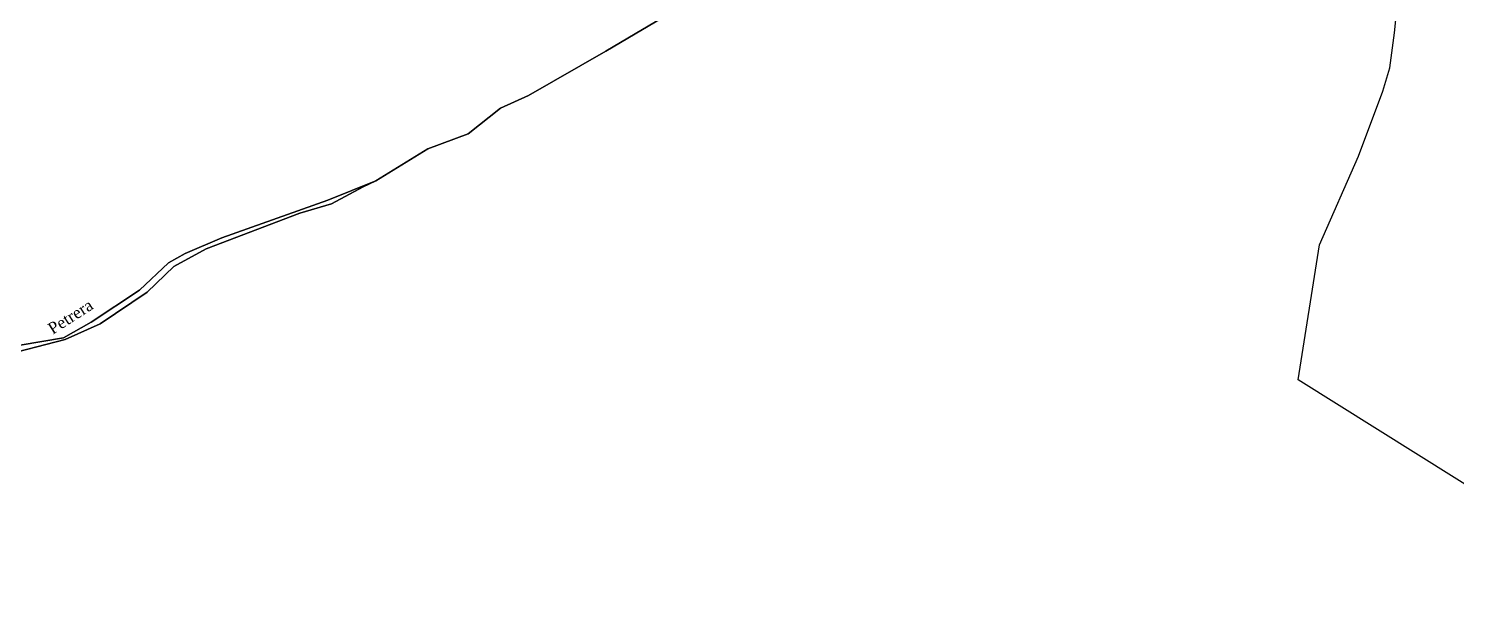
# Model space of a CAD drawing. Extents: x 1206804 to 1210977, y 6152742 to 6157901.
# Drawn here: x 1207537.3 to 1207907.4, y 6156663.4 to 6156812.3 of the extents above; entities that cross this region are included whole.
import ezdxf

# ---------------------------------------------------------------- set-up
doc = ezdxf.new("R2010")
doc.units = 0
doc.linetypes.add('CONTINU', pattern=[0])
for name, color, linetype in [('1LIEUDIT', 7, 'CONTINU'), ('1PARCELLE', 7, 'CONTINU'), ('1SECTION', 7, 'CONTINU'), ('1SUBDSECT', 7, 'CONTINU'), ('1TRONFLUV', 7, 'CONTINU'), ('3TRONFLUVTEX', 7, 'CONTINU')]:
    doc.layers.add(name, color=color, linetype=linetype)
doc.styles.get("Standard").update_dxf_attribs({"font": 'Times New Roman'})

msp = doc.modelspace()

# ---------------------------------------------------------------- linework, layer by layer
at = {"layer": '1LIEUDIT'}
msp.add_lwpolyline([(1207705.47, 6156817.43), (1207686.97, 6156806.45), (1207666.86, 6156794.94), (1207659.66, 6156791.68), (1207651.21, 6156785.05), (1207640.8, 6156781.15), (1207627.34, 6156772.81), (1207624.08, 6156771.28), (1207615.88, 6156766.85), (1207607.64, 6156764.44), (1207583.32, 6156755.22), (1207575.01, 6156750.58), (1207568.08, 6156743.94), (1207555.87, 6156735.69), (1207546.82, 6156731.69), (1207529.41, 6156727.18)], dxfattribs=at)
at = {"layer": '1PARCELLE'}
msp.add_lwpolyline([(1207705.47, 6156817.43), (1207686.97, 6156806.45), (1207666.86, 6156794.94), (1207659.66, 6156791.68), (1207651.21, 6156785.05), (1207640.8, 6156781.15), (1207627.34, 6156772.81), (1207614.86, 6156767.78), (1207587.43, 6156758.06), (1207577.93, 6156753.94), (1207573.58, 6156751.56), (1207566.05, 6156744.44), (1207553.57, 6156736.14), (1207546.37, 6156732.08), (1207535.12, 6156730.16)], dxfattribs=at)
at = {"layer": '1SECTION'}
msp.add_lwpolyline([(1207958.46, 6156663.44), (1207866.33, 6156721.23), (1207871.88, 6156756.26), (1207881.96, 6156779.21), (1207888.3, 6156796.06), (1207890.07, 6156802.11), (1207891.32, 6156811.2), (1207892.3, 6156821.59)], dxfattribs=at)
at = {"layer": '1SUBDSECT'}
msp.add_lwpolyline([(1207529.41, 6156727.18), (1207546.82, 6156731.69), (1207555.87, 6156735.69), (1207568.08, 6156743.94), (1207575.01, 6156750.58), (1207583.32, 6156755.22), (1207607.64, 6156764.44), (1207615.88, 6156766.85), (1207624.08, 6156771.28), (1207627.34, 6156772.81), (1207640.8, 6156781.15), (1207651.21, 6156785.05), (1207659.66, 6156791.68), (1207666.86, 6156794.94), (1207686.97, 6156806.45), (1207705.47, 6156817.43)], dxfattribs=at)
at = {"layer": '1TRONFLUV'}
msp.add_lwpolyline([(1207535.12, 6156730.16), (1207546.37, 6156732.08), (1207553.57, 6156736.14), (1207566.05, 6156744.44), (1207573.58, 6156751.56), (1207577.93, 6156753.94), (1207587.43, 6156758.06), (1207614.86, 6156767.78), (1207627.34, 6156772.81), (1207624.08, 6156771.28), (1207615.88, 6156766.85), (1207607.64, 6156764.44), (1207583.32, 6156755.22), (1207575.01, 6156750.58), (1207568.08, 6156743.94), (1207555.87, 6156735.69), (1207546.82, 6156731.69), (1207529.41, 6156727.18)], dxfattribs=at)

# ---------------------------------------------------------------- texts
at = {"layer": '3TRONFLUVTEX'}
msp.add_text('Petrera', height=3, rotation=32.5, dxfattribs=at).set_placement((1207543.57, 6156732.87))

doc.saveas('drawing.dxf')
